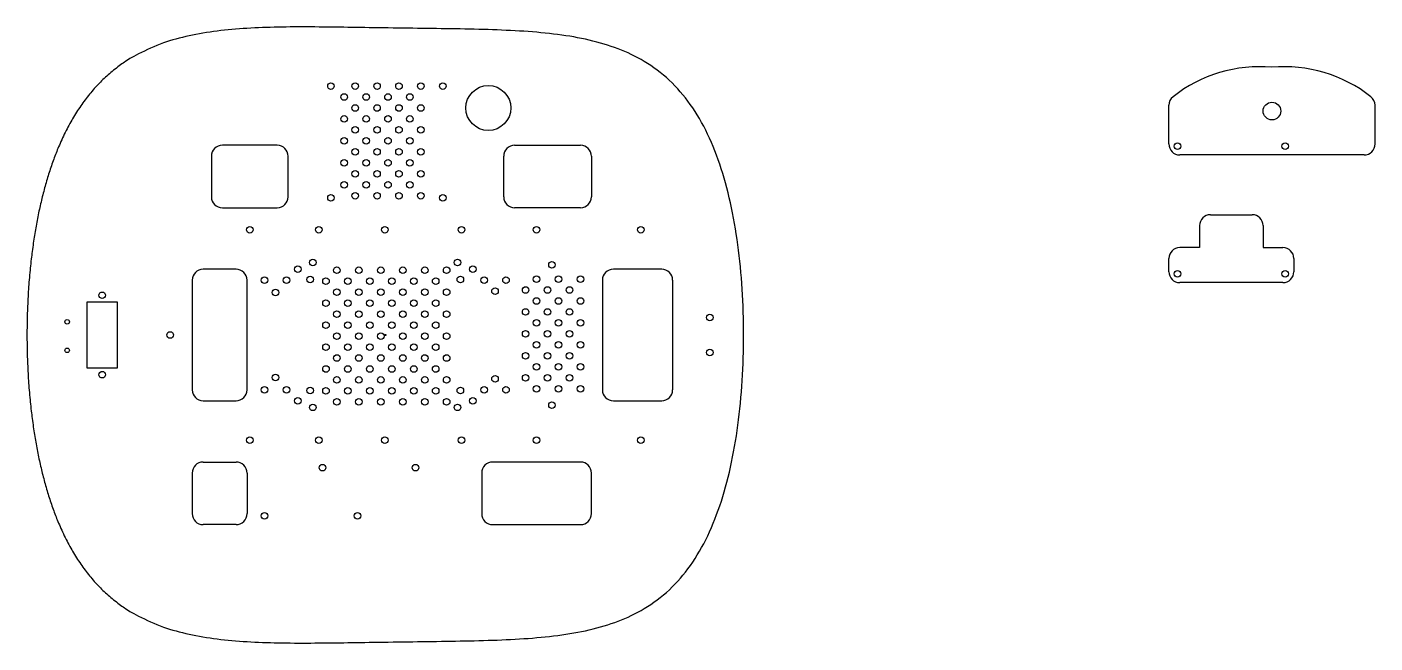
# Model space of a CAD drawing. Extents: x -163 to 451, y -140 to 140.
import ezdxf

# ---------------------------------------------------------------- set-up
doc = ezdxf.new("R2010")
doc.units = 0
doc.header["$MEASUREMENT"] = 0

msp = doc.modelspace()

# ---------------------------------------------------------------- linework, layer by layer
for p, q in [((357.12, 87.09), (357.12, 104.72)), ((451.12, 87.09), (451.12, 104.72)), ((-49.27, 86.5), (-74.27, 86.5)), ((58.96, 86.5), (88.96, 86.5)), ((-79.27, 81.5), (-79.27, 63)), ((-44.27, 63), (-44.27, 81.5)), ((53.96, 63), (53.96, 81.5)), ((93.96, 81.5), (93.96, 63)), ((446.12, 82.09), (362.12, 82.09)), ((-74.27, 58), (-49.27, 58)), ((88.96, 58), (58.96, 58)), ((371.12, 49.86), (371.12, 39.86)), ((376.12, 54.86), (395.12, 54.86)), ((400.12, 49.86), (400.12, 39.86)), ((371.12, 39.86), (362.12, 39.86)), ((400.12, 39.86), (409.12, 39.86)), ((357.12, 28.86), (357.12, 34.86)), ((414.12, 34.86), (414.12, 28.86)), ((-88.04, 25), (-88.04, -25)), ((-68.04, 30), (-83.04, 30)), ((-63.04, -25), (-63.04, 25)), ((98.96, 25), (98.96, -25)), ((125.97, 30), (103.96, 30)), ((130.97, 25), (130.97, -25)), ((409.12, 23.86), (362.12, 23.86)), ((-136, 15), (-136, -15)), ((-122, 15), (-136, 15)), ((-122, -15), (-122, 15)), ((-136, -15), (-122, -15)), ((-83.04, -30), (-68.04, -30)), ((103.96, -30), (125.97, -30)), ((-83.04, -57.93), (-68.04, -57.93)), ((88.96, -57.93), (48.96, -57.93)), ((-88.04, -62.93), (-88.04, -81.43)), ((-63.04, -62.93), (-63.04, -81.43)), ((43.96, -62.93), (43.96, -81.43)), ((93.96, -81.43), (93.96, -62.93)), ((-68.04, -86.43), (-83.04, -86.43)), ((48.96, -86.43), (88.96, -86.43))]:
    msp.add_line(p, q)
for centre, radius in [((-24.77, 113.5), 1.5), ((-13.77, 113.5), 1.5), ((-3.77, 113.5), 1.5), ((6.23, 113.5), 1.5), ((16.23, 113.5), 1.5), ((26.23, 113.5), 1.5), ((46.96, 103.5), 10.25), ((-18.77, 108.5), 1.5), ((-13.77, 103.5), 1.5), ((-8.77, 108.5), 1.5), ((-3.77, 103.5), 1.5), ((1.23, 108.5), 1.5), ((6.23, 103.5), 1.5), ((11.23, 108.5), 1.5), ((16.23, 103.5), 1.5), ((404.12, 102.09), 4), ((-18.77, 98.5), 1.5), ((-8.77, 98.5), 1.5), ((1.23, 98.5), 1.5), ((11.23, 98.5), 1.5), ((-13.77, 93.5), 1.5), ((-3.77, 93.5), 1.5), ((6.23, 93.5), 1.5), ((16.23, 93.5), 1.5), ((-18.77, 88.5), 1.5), ((-8.77, 88.5), 1.5), ((1.23, 88.5), 1.5), ((11.23, 88.5), 1.5), ((361.12, 86.09), 1.5), ((410.12, 86.09), 1.5), ((-18.77, 78.5), 1.5), ((-13.77, 83.5), 1.5), ((-8.77, 78.5), 1.5), ((-3.77, 83.5), 1.5), ((1.23, 78.5), 1.5), ((6.23, 83.5), 1.5), ((11.23, 78.5), 1.5), ((16.23, 83.5), 1.5), ((-13.77, 73.5), 1.5), ((-3.77, 73.5), 1.5), ((6.23, 73.5), 1.5), ((16.23, 73.5), 1.5), ((-18.77, 68.5), 1.5), ((-8.77, 68.5), 1.5), ((1.23, 68.5), 1.5), ((11.23, 68.5), 1.5), ((-24.77, 62.5), 1.5), ((-13.77, 63.5), 1.5), ((-3.77, 63.5), 1.5), ((6.23, 63.5), 1.5), ((16.23, 63.5), 1.5), ((26.23, 62.5), 1.5), ((-61.77, 48), 1.5), ((-30.27, 48), 1.5), ((-0.27, 48), 1.5), ((34.73, 48), 1.5), ((68.96, 48), 1.5), ((116.46, 48), 1.5), ((-39.92, 29.98), 1.5), ((-33.04, 33), 1.5), ((-22.04, 29.5), 1.5), ((-12.04, 29.5), 1.5), ((-2.04, 29.5), 1.5), ((7.96, 29.5), 1.5), ((17.96, 29.5), 1.5), ((27.96, 29.5), 1.5), ((32.96, 33), 1.5), ((39.9, 29.98), 1.5), ((75.96, 32), 1.5), ((-55.04, 24.97), 1.5), ((-45.04, 24.97), 1.5), ((-34.29, 25.27), 1.5), ((-27.04, 24.5), 1.5), ((-17.04, 24.5), 1.5), ((-7.04, 24.5), 1.5), ((2.96, 24.5), 1.5), ((12.96, 24.5), 1.5), ((22.96, 24.5), 1.5), ((34.21, 25.27), 1.5), ((45.01, 24.97), 1.5), ((55.01, 24.97), 1.5), ((68.96, 25.5), 1.5), ((78.96, 25.5), 1.5), ((88.96, 25.5), 1.5), ((361.12, 27.86), 1.5), ((410.12, 27.86), 1.5), ((-129, 18.1), 1.5), ((-50.04, 19.42), 1.5), ((-22.04, 19.5), 1.5), ((-12.04, 19.5), 1.5), ((-2.04, 19.5), 1.5), ((7.96, 19.5), 1.5), ((17.96, 19.5), 1.5), ((27.96, 19.5), 1.5), ((50.01, 19.98), 1.5), ((63.96, 20.5), 1.5), ((73.96, 20.5), 1.5), ((83.96, 20.5), 1.5), ((-27.04, 14.5), 1.5), ((-17.04, 14.5), 1.5), ((-7.04, 14.5), 1.5), ((2.96, 14.5), 1.5), ((12.96, 14.5), 1.5), ((22.96, 14.5), 1.5), ((68.96, 15.5), 1.5), ((78.96, 15.5), 1.5), ((88.96, 15.5), 1.5), ((-145, 6), 1), ((-22.04, 9.5), 1.5), ((-12.04, 9.5), 1.5), ((-2.04, 9.5), 1.5), ((7.96, 9.5), 1.5), ((17.96, 9.5), 1.5), ((27.96, 9.5), 1.5), ((63.96, 10.5), 1.5), ((68.96, 5.5), 1.5), ((73.96, 10.5), 1.5), ((78.96, 5.5), 1.5), ((83.96, 10.5), 1.5), ((88.96, 5.5), 1.5), ((147.96, 8), 1.5), ((-98.04, 0), 1.5), ((-27.04, 4.5), 1.5), ((-22.04, -0.5), 1.5), ((-17.04, 4.5), 1.5), ((-12.04, -0.5), 1.5), ((-7.04, 4.5), 1.5), ((-2.04, -0.5), 1.5), ((0, 0), 0.244), ((2.96, 4.5), 1.5), ((7.96, -0.5), 1.5), ((12.96, 4.5), 1.5), ((17.96, -0.5), 1.5), ((22.96, 4.5), 1.5), ((27.96, -0.5), 1.5), ((63.96, 0.5), 1.5), ((73.96, 0.5), 1.5), ((83.96, 0.5), 1.5), ((-145, -7), 1), ((-27.04, -5.5), 1.5), ((-17.04, -5.5), 1.5), ((-7.04, -5.5), 1.5), ((2.96, -5.5), 1.5), ((12.96, -5.5), 1.5), ((22.96, -5.5), 1.5), ((68.96, -4.5), 1.5), ((78.96, -4.5), 1.5), ((88.96, -4.5), 1.5), ((-22.04, -10.5), 1.5), ((-12.04, -10.5), 1.5), ((-2.04, -10.5), 1.5), ((7.96, -10.5), 1.5), ((17.96, -10.5), 1.5), ((27.96, -10.5), 1.5), ((63.96, -9.5), 1.5), ((73.96, -9.5), 1.5), ((83.96, -9.5), 1.5), ((147.96, -8), 1.5), ((-129, -18.1), 1.5), ((-50.04, -19.42), 1.5), ((-27.04, -15.5), 1.5), ((-17.04, -15.5), 1.5), ((-7.04, -15.5), 1.5), ((2.96, -15.5), 1.5), ((12.96, -15.5), 1.5), ((22.96, -15.5), 1.5), ((63.96, -19.5), 1.5), ((68.96, -14.5), 1.5), ((73.96, -19.5), 1.5), ((78.96, -14.5), 1.5), ((83.96, -19.5), 1.5), ((88.96, -14.5), 1.5), ((-55.04, -24.98), 1.5), ((-45.04, -24.98), 1.5), ((-34.29, -25.27), 1.5), ((-27.04, -25.5), 1.5), ((-22.04, -20.5), 1.5), ((-17.04, -25.5), 1.5), ((-12.04, -20.5), 1.5), ((-7.04, -25.5), 1.5), ((-2.04, -20.5), 1.5), ((2.96, -25.5), 1.5), ((7.96, -20.5), 1.5), ((12.96, -25.5), 1.5), ((17.96, -20.5), 1.5), ((22.96, -25.5), 1.5), ((27.96, -20.5), 1.5), ((34.21, -25.27), 1.5), ((45.01, -24.98), 1.5), ((50.01, -19.98), 1.5), ((55.01, -24.98), 1.5), ((68.96, -24.5), 1.5), ((78.96, -24.5), 1.5), ((88.96, -24.5), 1.5), ((-39.92, -29.98), 1.5), ((-22.04, -30.5), 1.5), ((-12.04, -30.5), 1.5), ((-2.04, -30.5), 1.5), ((7.96, -30.5), 1.5), ((17.96, -30.5), 1.5), ((27.96, -30.5), 1.5), ((39.9, -29.98), 1.5), ((75.96, -32), 1.5), ((-33.04, -33), 1.5), ((32.96, -33), 1.5), ((-61.77, -47.93), 1.5), ((-30.27, -47.93), 1.5), ((-0.27, -47.93), 1.5), ((34.73, -47.93), 1.5), ((68.96, -47.93), 1.5), ((116.46, -47.93), 1.5), ((-28.64, -60.5), 1.5), ((13.76, -60.5), 1.5), ((-55.04, -82.5), 1.5), ((-12.64, -82.5), 1.5)]:
    msp.add_circle(centre, radius)
for centre, radius, start, end in [((398.6, 58.25), 64.08, 85.05849, 128.13432), ((409.64, 58.25), 64.08, 51.86568, 94.94151), ((362.12, 104.72), 5, 128.13432, 180), ((446.12, 104.72), 5, 360, 51.86568), ((-74.27, 81.5), 5, 90, 180), ((-49.27, 81.5), 5, 0, 90), ((58.96, 81.5), 5, 90, 180), ((88.96, 81.5), 5, 0, 90), ((362.12, 87.09), 5, 180, 270), ((446.12, 87.09), 5, 270, 0), ((-74.27, 63), 5, 180, 270), ((-49.27, 63), 5, 270, 0), ((58.96, 63), 5, 180, 270), ((88.96, 63), 5, 270, 0), ((376.12, 49.86), 5, 90, 180), ((395.12, 49.86), 5, 360, 90), ((362.12, 34.86), 5, 90, 180), ((409.12, 34.86), 5, 360, 90), ((-83.04, 25), 5, 90, 180), ((-68.04, 25), 5, 0, 90), ((103.96, 25), 5, 90, 180), ((125.97, 25), 5, 360, 90), ((362.12, 28.86), 5, 180, 270), ((409.12, 28.86), 5, 270, 0), ((-83.04, -25), 5, 180, 270), ((-68.04, -25), 5, 270, 0), ((103.96, -25), 5, 180, 270), ((125.97, -25), 5, 270, 360), ((-83.04, -62.93), 5, 90, 180), ((-68.04, -62.93), 5, 0, 90), ((48.96, -62.93), 5, 90, 180), ((88.96, -62.93), 5, 0, 90), ((-83.04, -81.43), 5, 180, 270), ((-68.04, -81.43), 5, 270, 0), ((48.96, -81.43), 5, 180, 270), ((88.96, -81.43), 5, 270, 0)]:
    msp.add_arc(centre, radius, start, end)
msp.add_open_spline([(-163.33, 0), (-163.33, 36.62), (-154.54, 97.66), (-119.33, 164.07), (8.44, 118.18), (155.1, 168.96), (175.38, 0), (155.1, -168.97), (8.44, -118.17), (-119.34, -164.09), (-154.54, -97.66), (-163.33, -36.62), (-163.33, 0)], degree=5, knots=[0, 0, 0, 0, 0, 0, 0.149997, 0.249996, 0.375267, 0.499997, 0.624728, 0.749999, 0.85, 1, 1, 1, 1, 1, 1])

doc.saveas('drawing.dxf')
